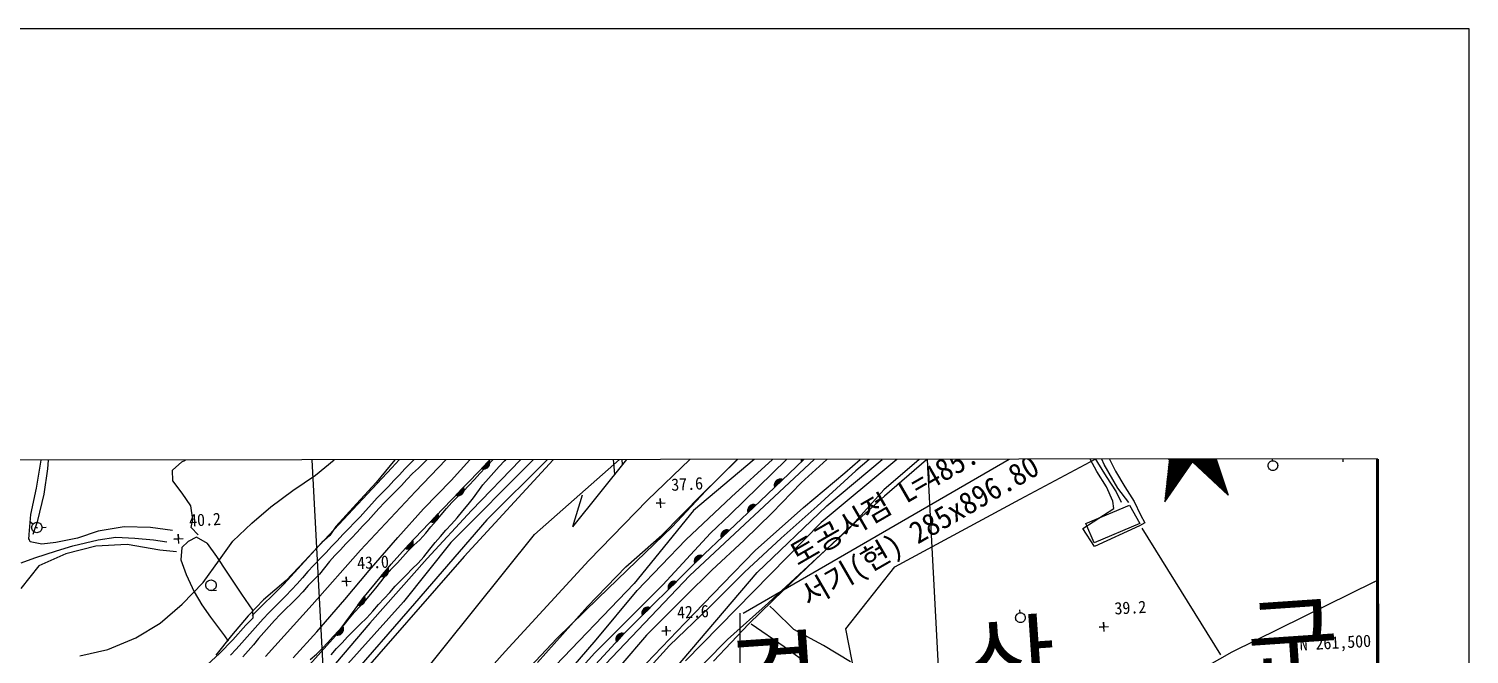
# Model space of a CAD drawing. Header units: millimetres. Extents: x 16742 to 17538, y 1103 to 1809.
# Drawn here: x 17303.5 to 17537.9, y 1517.3 to 1619.1 of the extents above; entities that cross this region are included whole.
import ezdxf
from ezdxf.enums import TextEntityAlignment as Align
from ezdxf.xclip import XClip

# ---------------------------------------------------------------- set-up
doc = ezdxf.new("R2010")
doc.units = ezdxf.units.MM
doc.header["$LTSCALE"] = 10
doc.header["$MEASUREMENT"] = 0
doc.header["$XCLIPFRAME"] = 2
doc.linetypes.add('A-CENTR01', pattern=[2, 1.25, -0.25, 0.25, -0.25])
doc.layers.add('TN-MACL', color=6, linetype='A-CENTR01')
doc.layers.add('TZ-BASE', color=253, linetype='Continuous')
doc.layers.add('TX-PAPR', color=2, linetype='Continuous', plot=False)
doc.styles.get("Standard").update_dxf_attribs({"font": 'GulimChe.ttf'})

# ---------------------------------------------------------------- blocks, each defined once
blk = doc.blocks.new('JD-FHFGFGH4SFG5')
at = {"layer": 'TZ-BASE'}
for p, q in [((523.45, 133.44), (542.04, -216.42)), ((562.8, 63.35, 1.89), (642.36, 133.56, 1.89)), ((623.59, 133.44), (642.18, -216.42)), ((667.99, 92.5), (665.31, 68.65)), ((667.99, 92.5), (675.64, 69.75)), ((571.97, 82.24, 37.96), (551.36, 59.78, 37.96)), ((539.58, 74.18, 40.82), (545.45, 80.88, 40.82)), ((622.54, 80.04, 42.02), (615.05, 73.71, 42.02)), ((632, 80.16, 40.41), (626.53, 75.53, 40.41)), ((483.58, 74.03, 41.08), (484.06, 78.57, 41.08)), ((550.8, 78.1, 42.03), (543.41, 70.35, 42.03)), ((566.75, 77.45, 38.02), (555.02, 65.76, 38.02)), ((577.12, 74.74), (576.82, 77.55)), ((601.47, 78.06, 38.99), (588.67, 67.28, 38.99)), ((610.22, 79.01, 41.08), (599.47, 68.78, 41.08)), ((613.26, 73.39, 38.76), (618.6, 78.05, 38.76)), ((627.62, 77.51, 39.03), (619.6, 70.6, 39.03)), ((641.82, 69.09, 38.99), (657.71, 77.61, 38.99)), ((652.66, 77.91, 38.76), (654.35, 75.08, 38.76)), ((655.48, 74.73, 40.11), (653.72, 78.46, 40.11)), ((670.54, 74.54), (673.01, 77.59)), ((670.65, 74.43), (673.06, 77.43)), ((481.75, 70.91, 42.03), (482.57, 75.85, 42.03)), ((503.9, 73.8, 41.08), (505.4, 75.18, 41.08)), ((505.4, 75.18, 41.08), (507.52, 76.16, 41.08)), ((527.17, 72.99, 40), (530.48, 75.73, 40)), ((540.37, 75.86, 40), (537.03, 71.83, 40)), ((543.53, 75.91, 41), (542.62, 74.97, 41)), ((544.85, 75.05, 42), (543.89, 74.16, 42)), ((545.72, 76.03, 42), (544.85, 75.05, 42)), ((563.35, 76.34, 36.04), (549.17, 62.07, 36.04)), ((549.2, 72.15, 39.79), (553.18, 76.5, 39.79)), ((551.93, 71.77, 41.51), (556.83, 76.85, 41.51)), ((561.9, 76.98, 40), (552.51, 67.27, 40)), ((554.16, 74.09, 41.51), (555.41, 75.38, 41.51)), ((554.78, 74.23, 42), (555.69, 75.17, 42)), ((555.49, 74.99, 41.51), (555.03, 74.98, 41.51)), ((555.14, 74.24, 41.51), (555.12, 75.08, 41.51)), ((555.48, 75.14, 41.51), (555.18, 75.14, 41.51)), ((555.29, 74.39, 41.51), (555.27, 75.23, 41.51)), ((555.45, 75.29, 41.51), (555.33, 75.29, 41.51)), ((555.43, 74.65, 41.51), (555.42, 75.37, 41.51)), ((555.69, 75.17, 42), (556.6, 76.11, 42)), ((557.01, 74.4, 41), (557.92, 75.33, 41)), ((557.92, 75.33, 41), (558.83, 76.31, 41)), ((578.38, 76.3), (568.98, 64.61)), ((575.87, 73.18), (575.56, 75.99)), ((589.88, 77.27, 37.62), (581.17, 68.96, 37.62)), ((588.05, 56.67, 42.02), (609.65, 76.84, 42.02)), ((590.05, 69.91, 38.02), (596.62, 76.34, 38.02)), ((590.63, 70.45, 37.62), (597.37, 77.14, 37.62)), ((604.16, 75.95, 41.03), (594.59, 66.61, 41.03)), ((594.84, 69.48, 40), (601.97, 76.01, 40)), ((606.15, 75.43, 41.08), (606.45, 75.42, 41.08)), ((611.38, 76.51, 38.5), (606.17, 71.77, 38.5)), ((606.18, 75.28, 41.08), (606.3, 75.28, 41.08)), ((606.22, 75.92, 41.08), (606.2, 75.2, 41.08)), ((607.51, 76.43, 41.08), (606.21, 75.19, 41.08)), ((606.38, 76.17, 41.08), (606.36, 75.33, 41.08)), ((606.53, 76.32, 41.08), (606.51, 75.48, 41.08)), ((622.62, 76.34, 40), (609.41, 65.29, 40)), ((610.34, 68.04, 41.03), (620.3, 76.35, 41.03)), ((626.53, 75.53, 40.41), (619.72, 69.57, 40.41)), ((654.27, 73.61, 40.41), (652.89, 76.19, 40.41)), ((654.35, 75.08, 38.76), (655.81, 72.81, 38.76)), ((655.85, 76.51, 40.41), (657.33, 73.64, 40.41)), ((665.31, 68.65), (669.84, 75.19)), ((665.45, 69.91), (670.45, 76.1)), ((665.48, 70.19), (670.22, 76.05)), ((665.51, 70.46), (669.99, 76.01)), ((665.55, 70.74), (669.78, 75.98)), ((665.58, 71.02), (669.57, 75.96)), ((665.61, 71.3), (669.37, 75.95)), ((665.64, 71.57), (669.17, 75.95)), ((665.67, 71.85), (668.99, 75.96)), ((665.7, 72.13), (668.8, 75.97)), ((665.73, 72.41), (668.62, 75.99)), ((665.76, 72.68), (668.45, 76.01)), ((665.8, 72.96), (668.28, 76.04)), ((665.83, 73.24), (668.12, 76.07)), ((665.86, 73.52), (667.96, 76.11)), ((665.89, 73.79), (668.57, 77.11)), ((665.92, 74.07), (667.64, 76.21)), ((665.95, 74.35), (667.49, 76.26)), ((665.98, 74.63), (667.35, 76.31)), ((666.01, 74.9), (667.2, 76.37)), ((666.05, 75.18), (667.06, 76.44)), ((666.08, 75.46), (666.92, 76.51)), ((675.64, 69.75), (669.84, 75.19)), ((669.88, 75.15), (670.7, 76.17)), ((669.99, 75.05), (670.97, 76.26)), ((670.1, 74.95), (671.26, 76.38)), ((670.21, 74.85), (671.57, 76.53)), ((670.32, 74.74), (671.94, 76.75)), ((670.43, 74.64), (672.4, 77.09)), ((670.76, 74.33), (673.12, 77.26)), ((670.87, 74.23), (673.18, 77.09)), ((670.98, 74.13), (673.23, 76.92)), ((671.09, 74.02), (673.29, 76.75)), ((671.2, 73.92), (673.35, 76.58)), ((671.31, 73.82), (673.4, 76.41)), ((671.42, 73.71), (673.46, 76.25)), ((671.53, 73.61), (673.52, 76.08)), ((671.64, 73.51), (673.57, 75.91)), ((671.75, 73.41), (673.63, 75.74)), ((671.86, 73.3), (673.69, 75.57)), ((671.97, 73.2), (673.74, 75.4)), ((672.08, 73.1), (673.8, 75.23)), ((672.19, 72.99), (673.86, 75.07)), ((682.87, 75.34, 39.23), (682.82, 75.86, 39.23)), ((694.36, 75.19, 39.1), (694.28, 76.69, 39.1)), ((482.99, 69.92, 41.08), (483.58, 74.03, 41.08)), ((503.92, 72.07, 41.08), (503.9, 73.8, 41.08)), ((523.47, 70.49, 40), (527.17, 72.99, 40)), ((533.22, 67.41, 40.82), (539.58, 74.18, 40.82)), ((540.83, 73.06, 41), (539.92, 72.12, 41)), ((541.7, 74.04, 41), (540.83, 73.06, 41)), ((542.62, 74.97, 41), (541.7, 74.04, 41)), ((542.93, 73.26, 42), (542.02, 72.33, 42)), ((543.89, 74.16, 42), (542.93, 73.26, 42)), ((553.04, 72.28, 42), (553.91, 73.26, 42)), ((553.91, 73.26, 42), (554.78, 74.23, 42)), ((554.86, 74.08, 41.51), (554.21, 74.07, 41.51)), ((554.24, 74.06, 41.51), (554.24, 74.16, 41.51)), ((555.13, 74.24, 41.51), (554.3, 74.22, 41.51)), ((554.39, 74.03, 41.51), (554.39, 74.32, 41.51)), ((555.28, 74.39, 41.51), (554.44, 74.37, 41.51)), ((554.54, 74.02, 41.51), (554.53, 74.47, 41.51)), ((555.38, 74.54, 41.51), (554.59, 74.53, 41.51)), ((554.69, 74.03, 41.51), (554.68, 74.62, 41.51)), ((555.45, 74.69, 41.51), (554.74, 74.68, 41.51)), ((554.84, 74.07, 41.51), (554.83, 74.77, 41.51)), ((555.48, 74.84, 41.51), (554.88, 74.83, 41.51)), ((554.99, 74.14, 41.51), (554.98, 74.93, 41.51)), ((555.27, 72.44, 41), (556.14, 73.42, 41)), ((556.14, 73.42, 41), (557.01, 74.4, 41)), ((606.57, 67.73, 38.76), (613.26, 73.39, 38.76)), ((615.05, 73.71, 42.02), (608.75, 67.98, 42.02)), ((655.82, 71.13, 40.41), (654.27, 73.61, 40.41)), ((657.68, 70.89, 40.11), (655.48, 74.73, 40.11)), ((655.81, 72.81, 38.76), (657.44, 70.32, 38.76)), ((657.33, 73.64, 40.41), (658.84, 71.1, 40.41)), ((665.39, 69.35), (668.23, 72.88)), ((665.42, 69.63), (669.39, 74.55)), ((672.29, 72.89), (673.91, 74.9)), ((672.4, 72.79), (673.97, 74.73)), ((672.51, 72.69), (674.03, 74.56)), ((672.62, 72.58), (674.08, 74.39)), ((672.73, 72.48), (674.14, 74.22)), ((672.84, 72.38), (674.2, 74.05)), ((672.95, 72.27), (674.25, 73.89)), ((673.06, 72.17), (674.31, 73.72)), ((673.17, 72.07), (674.37, 73.55)), ((673.28, 71.97), (674.42, 73.38)), ((673.39, 71.86), (674.48, 73.21)), ((673.5, 71.76), (674.54, 73.04)), ((673.61, 71.66), (674.59, 72.87)), ((673.72, 71.55), (674.65, 72.7)), ((480.82, 66.62, 42.03), (481.75, 70.91, 42.03)), ((505.45, 70.06, 41.08), (503.92, 72.07, 41.08)), ((519.86, 67.83, 40), (523.47, 70.49, 40)), ((537.03, 71.83, 40), (533.83, 68.36, 40)), ((543.41, 70.35, 42.03), (534.49, 60.79, 42.03)), ((539, 71.19, 41), (538.09, 70.25, 41)), ((539.92, 72.12, 41), (539, 71.19, 41)), ((540.24, 70.41, 42), (539.28, 69.48, 42)), ((541.15, 71.35, 42), (540.24, 70.41, 42)), ((542.02, 72.33, 42), (541.15, 71.35, 42)), ((544.71, 67.51, 39.79), (549.2, 72.15, 39.79)), ((546.65, 66.29, 41.51), (551.93, 71.77, 41.51)), ((550, 69.77, 41.51), (551.25, 71.06, 41.51)), ((550.25, 69.47, 42), (551.21, 70.41, 42)), ((550.53, 69.72, 41.51), (550.52, 70.3, 41.51)), ((551.28, 70.37, 41.51), (550.57, 70.36, 41.51)), ((550.68, 69.75, 41.51), (550.66, 70.46, 41.51)), ((551.32, 70.52, 41.51), (550.72, 70.51, 41.51)), ((550.83, 69.82, 41.51), (550.81, 70.61, 41.51)), ((551.33, 70.67, 41.51), (550.87, 70.67, 41.51)), ((550.97, 69.92, 41.51), (550.96, 70.76, 41.51)), ((551.32, 70.82, 41.51), (551.01, 70.82, 41.51)), ((551.12, 70.07, 41.51), (551.11, 70.91, 41.51)), ((551.28, 70.97, 41.51), (551.16, 70.97, 41.51)), ((551.21, 70.41, 42), (552.12, 71.35, 42)), ((551.27, 70.33, 41.51), (551.25, 71.05, 41.51)), ((552.12, 71.35, 42), (553.04, 72.28, 42)), ((552.84, 69.3, 41), (554.4, 71.42, 41)), ((554.4, 71.42, 41), (555.27, 72.44, 41)), ((585.15, 64.62, 37.62), (590.63, 70.45, 37.62)), ((606.17, 71.77, 38.5), (601.43, 66.86, 38.5)), ((601.8, 71.44, 41.08), (602.26, 71.43, 41.08)), ((601.8, 71.29, 41.08), (602.11, 71.29, 41.08)), ((601.81, 71.59, 41.08), (602.41, 71.58, 41.08)), ((601.83, 71.14, 41.08), (601.95, 71.14, 41.08)), ((603.16, 72.29, 41.08), (601.86, 71.05, 41.08)), ((601.87, 71.78, 41.08), (601.86, 71.06, 41.08)), ((601.86, 71.74, 41.08), (602.57, 71.73, 41.08)), ((601.93, 71.89, 41.08), (602.72, 71.87, 41.08)), ((602.03, 72.04, 41.08), (602.01, 71.19, 41.08)), ((602.03, 72.04, 41.08), (602.87, 72.02, 41.08)), ((602.18, 72.18, 41.08), (602.16, 71.34, 41.08)), ((602.19, 72.18, 41.08), (603.03, 72.16, 41.08)), ((602.34, 72.27, 41.08), (602.32, 71.49, 41.08)), ((602.49, 72.33, 41.08), (602.47, 71.63, 41.08)), ((602.47, 72.33, 41.08), (603.12, 72.31, 41.08)), ((602.64, 72.37, 41.08), (602.62, 71.78, 41.08)), ((602.79, 72.38, 41.08), (602.78, 71.93, 41.08)), ((602.94, 72.36, 41.08), (602.93, 72.07, 41.08)), ((603.09, 72.32, 41.08), (603.09, 72.22, 41.08)), ((619.6, 70.6, 39.03), (614.04, 64.38, 39.03)), ((656.85, 68.8, 40.41), (655.82, 71.13, 40.41)), ((657.44, 70.32, 38.76), (658.23, 68.63, 38.76)), ((659.49, 68.54, 40.11), (657.68, 70.89, 40.11)), ((658.84, 71.1, 40.41), (660.34, 68.7, 40.41)), ((665.36, 69.08), (667.08, 71.2)), ((673.83, 71.45), (674.71, 72.54)), ((673.94, 71.35), (674.76, 72.37)), ((674.05, 71.25), (674.82, 72.2)), ((674.16, 71.14), (674.88, 72.03)), ((674.27, 71.04), (674.93, 71.86)), ((674.38, 70.94), (674.99, 71.69)), ((674.49, 70.83), (675.05, 71.52)), ((674.6, 70.73), (675.1, 71.36)), ((674.71, 70.63), (675.16, 71.19)), ((674.82, 70.53), (675.22, 71.02)), ((674.93, 70.42), (675.27, 70.85)), ((675.04, 70.32), (675.33, 70.68)), ((675.15, 70.22), (675.39, 70.51)), ((675.26, 70.11), (675.44, 70.34)), ((481.97, 65.63, 41.08), (482.99, 69.92, 41.08)), ((506.86, 68, 41.08), (505.45, 70.06, 41.08)), ((507.19, 65.82, 41.08), (506.86, 68, 41.08)), ((533.83, 68.36, 40), (530.43, 64.67, 40)), ((536.31, 68.34, 41), (535.31, 67.19, 41)), ((537.18, 69.32, 41), (536.31, 68.34, 41)), ((538.09, 70.25, 41), (537.18, 69.32, 41)), ((538.36, 68.54, 42), (537.45, 67.61, 42)), ((539.28, 69.48, 42), (538.36, 68.54, 42)), ((548.47, 67.56, 42), (549.34, 68.54, 42)), ((549.34, 68.54, 42), (550.25, 69.47, 42)), ((550.7, 69.76, 41.51), (550.04, 69.75, 41.51)), ((550.08, 69.74, 41.51), (550.08, 69.84, 41.51)), ((550.97, 69.92, 41.51), (550.13, 69.9, 41.51)), ((550.23, 69.71, 41.51), (550.22, 70, 41.51)), ((551.12, 70.07, 41.51), (550.28, 70.05, 41.51)), ((550.38, 69.7, 41.51), (550.37, 70.15, 41.51)), ((551.22, 70.22, 41.51), (550.42, 70.21, 41.51)), ((551.11, 67.18, 41), (551.97, 68.24, 41)), ((551.97, 68.24, 41), (552.84, 69.3, 41)), ((570.55, 69.75), (568.98, 64.61)), ((581.17, 68.96, 37.62), (571.61, 59.11, 37.62)), ((582.55, 68.43, 37.61), (584.04, 68.51, 37.61)), ((583.29, 68.47, 37.61), (582.55, 68.43, 37.61)), ((583.33, 67.72, 37.61), (583.25, 69.22, 37.61)), ((583.25, 69.22, 37.61), (583.29, 68.47, 37.61)), ((583.48, 63.23, 38.02), (590.05, 69.91, 38.02)), ((587.42, 62.46, 40), (594.84, 69.48, 40)), ((599.47, 68.78, 41.08), (589.43, 59.21, 41.08)), ((598.82, 68.16, 41.08), (597.51, 66.92, 41.08)), ((597.84, 68.04, 41.08), (597.82, 67.2, 41.08)), ((597.84, 68.05, 41.08), (598.68, 68.03, 41.08)), ((597.99, 68.14, 41.08), (597.97, 67.35, 41.08)), ((598.14, 68.2, 41.08), (598.12, 67.5, 41.08)), ((598.12, 68.19, 41.08), (598.77, 68.17, 41.08)), ((598.29, 68.23, 41.08), (598.28, 67.64, 41.08)), ((598.44, 68.24, 41.08), (598.43, 67.79, 41.08)), ((598.59, 68.22, 41.08), (598.59, 67.93, 41.08)), ((598.74, 68.19, 41.08), (598.74, 68.08, 41.08)), ((599.01, 57.18, 41.03), (610.34, 68.04, 41.03)), ((608.75, 67.98, 42.02), (602.91, 62.78, 42.02)), ((619.72, 69.57, 40.41), (613.95, 64.46, 40.41)), ((621.41, 58.09, 38.99), (641.82, 69.09, 38.99)), ((652.49, 65.12, 40.65), (659.57, 68.12, 40.65)), ((657.06, 67.6, 40.41), (656.85, 68.8, 40.41)), ((659.57, 68.12, 40.65), (661.24, 65.16, 40.65)), ((660.34, 68.7, 40.41), (661.36, 66.54, 40.41)), ((665.33, 68.8), (665.92, 69.53)), ((675.37, 70.01), (675.5, 70.18)), ((675.48, 69.91), (675.56, 70.01)), ((675.59, 69.81), (675.61, 69.84)), ((480.55, 63.38, 42.03), (480.82, 66.62, 42.03)), ((481.19, 63.4, 41.08), (481.97, 65.63, 41.08)), ((506.9, 64.47, 41.08), (507.19, 65.82, 41.08)), ((516.81, 65.22, 40), (519.86, 67.83, 40)), ((527.08, 60.87, 40.82), (533.22, 67.41, 40.82)), ((534.4, 66.25, 41), (533.49, 65.32, 41)), ((535.31, 67.19, 41), (534.4, 66.25, 41)), ((535.71, 65.65, 42), (534.8, 64.72, 42)), ((536.58, 66.63, 42), (535.71, 65.65, 42)), ((537.45, 67.61, 42), (536.58, 66.63, 42)), ((540.53, 62.85, 39.79), (544.71, 67.51, 39.79)), ((542.29, 61.66, 41.51), (546.65, 66.29, 41.51)), ((555.02, 65.76, 38.02), (543.27, 52.1, 38.02)), ((552.51, 67.27, 40), (545.3, 59.44, 40)), ((545.85, 65.44, 41.51), (547.08, 66.75, 41.51)), ((546.08, 65.38, 41.51), (546.07, 65.67, 41.51)), ((546.96, 65.75, 41.51), (546.12, 65.73, 41.51)), ((546.23, 65.37, 41.51), (546.21, 65.82, 41.51)), ((547.06, 65.9, 41.51), (546.27, 65.88, 41.51)), ((546.38, 65.39, 41.51), (546.36, 65.98, 41.51)), ((547.12, 66.06, 41.51), (546.41, 66.04, 41.51)), ((546.52, 65.43, 41.51), (546.5, 66.13, 41.51)), ((547.16, 66.21, 41.51), (546.56, 66.19, 41.51)), ((546.67, 65.5, 41.51), (546.65, 66.29, 41.51)), ((547.17, 66.36, 41.51), (546.7, 66.34, 41.51)), ((546.77, 65.56, 42), (547.6, 66.58, 42)), ((546.82, 65.6, 41.51), (546.79, 66.44, 41.51)), ((547.15, 66.51, 41.51), (546.85, 66.5, 41.51)), ((546.97, 65.75, 41.51), (546.94, 66.6, 41.51)), ((547.12, 66.66, 41.51), (546.99, 66.65, 41.51)), ((547.11, 66.01, 41.51), (547.09, 66.73, 41.51)), ((547.6, 66.58, 42), (548.47, 67.56, 42)), ((549.29, 65.05, 41), (550.2, 66.07, 41)), ((550.2, 66.07, 41), (551.11, 67.18, 41)), ((588.67, 67.28, 38.99), (579.02, 55.36, 38.99)), ((594.59, 66.61, 41.03), (591.39, 63.59, 41.03)), ((601.43, 66.86, 38.5), (596.89, 62.45, 38.5)), ((597.45, 67.31, 41.08), (597.91, 67.3, 41.08)), ((597.46, 67.16, 41.08), (597.76, 67.15, 41.08)), ((597.47, 67.46, 41.08), (598.07, 67.44, 41.08)), ((597.49, 67.01, 41.08), (597.61, 67, 41.08)), ((597.53, 67.65, 41.08), (597.51, 66.93, 41.08)), ((597.51, 67.61, 41.08), (598.22, 67.59, 41.08)), ((597.58, 67.75, 41.08), (598.37, 67.73, 41.08)), ((597.68, 67.9, 41.08), (597.66, 67.06, 41.08)), ((597.69, 67.9, 41.08), (598.53, 67.88, 41.08)), ((598.67, 60.74, 38.76), (606.57, 67.73, 38.76)), ((651.97, 64.32, 40.41), (657.06, 67.6, 40.41)), ((661.36, 66.54, 40.41), (662.1, 65.24, 40.41)), ((480.53, 62.56, 42.03), (480.55, 63.38, 42.03)), ((480.8, 65.4, 40.76), (481.19, 65.03, 40.76)), ((481.71, 64.48, 40.76), (481.91, 64.46, 40.76)), ((481.82, 64.55, 40.76), (481.83, 64.39, 40.76)), ((482.66, 64.52, 40.76), (483.33, 64.54, 40.76)), ((491.81, 63.9, 42.03), (488.45, 62.75, 42.03)), ((496, 64.61, 42.03), (491.81, 63.9, 42.03)), ((500.31, 64.5, 42.03), (496, 64.61, 42.03)), ((503.9, 63.98, 42.03), (500.31, 64.5, 42.03)), ((503.51, -10.49, 1.89), (562.8, 63.35, 1.89)), ((504.89, 61.91, 40.21), (504.81, 63.4, 40.21)), ((504.81, 63.4, 40.21), (504.85, 62.65, 40.21)), ((508.06, 63.31, 41.08), (506.9, 64.47, 41.08)), ((513.69, 62.27, 40), (516.81, 65.22, 40)), ((530.43, 64.67, 40), (529.49, 63.17, 40)), ((531.62, 63.36, 41), (530.66, 62.34, 41)), ((532.57, 64.34, 41), (531.62, 63.36, 41)), ((533.49, 65.32, 41), (532.57, 64.34, 41)), ((533.93, 63.74, 42), (533.02, 62.76, 42)), ((534.8, 64.72, 42), (533.93, 63.74, 42)), ((544.13, 62.5, 42), (545.08, 63.57, 42)), ((545.08, 63.57, 42), (545.9, 64.59, 42)), ((546.55, 65.44, 41.51), (545.89, 65.42, 41.51)), ((545.9, 64.59, 42), (546.77, 65.56, 42)), ((545.93, 65.41, 41.51), (545.92, 65.51, 41.51)), ((546.81, 65.6, 41.51), (545.98, 65.57, 41.51)), ((547.51, 63.05, 41), (548.37, 64.07, 41)), ((548.37, 64.07, 41), (549.29, 65.05, 41)), ((579.4, 59.04, 37.62), (585.15, 64.62, 37.62)), ((591.39, 63.59, 41.03), (583.68, 55.17, 41.03)), ((609.41, 65.29, 40), (587.33, 42.78, 40)), ((593.12, 63.32, 41.08), (593.72, 63.3, 41.08)), ((594.47, 64.02, 41.08), (593.17, 62.78, 41.08)), ((593.18, 63.51, 41.08), (593.17, 62.79, 41.08)), ((593.17, 63.47, 41.08), (593.88, 63.45, 41.08)), ((593.24, 63.62, 41.08), (594.03, 63.6, 41.08)), ((593.34, 63.76, 41.08), (593.32, 62.92, 41.08)), ((593.34, 63.76, 41.08), (594.18, 63.74, 41.08)), ((593.49, 63.9, 41.08), (593.47, 63.07, 41.08)), ((593.5, 63.91, 41.08), (594.34, 63.89, 41.08)), ((593.65, 64, 41.08), (593.63, 63.21, 41.08)), ((593.8, 64.06, 41.08), (593.78, 63.36, 41.08)), ((593.78, 64.05, 41.08), (594.43, 64.04, 41.08)), ((593.95, 64.09, 41.08), (593.93, 63.5, 41.08)), ((594.1, 64.1, 41.08), (594.09, 63.65, 41.08)), ((594.25, 64.09, 41.08), (594.24, 63.8, 41.08)), ((594.4, 64.05, 41.08), (594.39, 63.94, 41.08)), ((614.04, 64.38, 39.03), (607.29, 58.2, 39.03)), ((613.95, 64.46, 40.41), (608.41, 59.19, 40.41)), ((653.88, 61.42, 40.41), (651.97, 64.32, 40.41)), ((653.81, 62.02, 40.65), (652.49, 65.12, 40.65)), ((661.24, 65.16, 40.65), (653.81, 62.02, 40.65)), ((661.21, 64.77, 40.41), (653.88, 61.42, 40.41)), ((662.1, 65.24, 40.41), (661.21, 64.77, 40.41)), ((674.42, 43.8, 40.57), (661.65, 64.36, 40.57)), ((480.72, 62.14, 42.03), (480.58, 62.57, 42.03)), ((482.63, 61.78, 42.03), (480.72, 62.14, 42.03)), ((484.9, 62.03, 42.03), (482.63, 61.78, 42.03)), ((488.45, 62.75, 42.03), (484.9, 62.03, 42.03)), ((485.03, 60.7, 42.03), (487.67, 61.52, 42.03)), ((491.42, 61.48, 40.89), (486.51, 60.19, 40.89)), ((487.67, 61.52, 42.03), (491.77, 62.48, 42.03)), ((496.53, 61.7, 40.89), (491.42, 61.48, 40.89)), ((491.77, 62.48, 42.03), (494.64, 62.93, 42.03)), ((494.64, 62.93, 42.03), (497.74, 62.78, 42.03)), ((501.82, 60.81, 40.89), (496.53, 61.7, 40.89)), ((497.74, 62.78, 42.03), (500.77, 62.49, 42.03)), ((500.77, 62.49, 42.03), (502.97, 62.14, 42.03)), ((504.1, 62.61, 40.21), (505.6, 62.69, 40.21)), ((504.85, 62.65, 40.21), (504.1, 62.61, 40.21)), ((505.42, 61.24, 40.89), (505.23, 59.25, 40.89)), ((506.42, 62.22, 40.89), (505.42, 61.24, 40.89)), ((507.77, 62.91, 40.89), (506.42, 62.22, 40.89)), ((509.57, 61.9, 40.89), (507.77, 62.91, 40.89)), ((511.11, 59.76, 40.89), (509.57, 61.9, 40.89)), ((511.51, 59.23, 40), (513.69, 62.27, 40)), ((528.2, 62.05, 40), (525.34, 59.02, 40)), ((529.49, 63.17, 40), (528.2, 62.05, 40)), ((529.75, 61.4, 41), (528.88, 60.42, 41)), ((530.66, 62.34, 41), (529.75, 61.4, 41)), ((532.1, 61.83, 42), (531.23, 60.85, 42)), ((533.02, 62.76, 42), (532.1, 61.83, 42)), ((535.89, 57.52, 39.79), (540.53, 62.85, 39.79)), ((539.47, 58.55, 41.51), (542.29, 61.66, 41.51)), ((549.17, 62.07, 36.04), (541.45, 52.38, 36.04)), ((541.73, 61.07, 41.51), (542.97, 62.38, 41.51)), ((542.43, 61.07, 41.51), (541.78, 61.05, 41.51)), ((541.81, 61.04, 41.51), (541.81, 61.15, 41.51)), ((542.7, 61.23, 41.51), (541.86, 61.2, 41.51)), ((541.96, 61.01, 41.51), (541.95, 61.3, 41.51)), ((542.85, 61.38, 41.51), (542.01, 61.36, 41.51)), ((542.11, 61, 41.51), (542.1, 61.46, 41.51)), ((542.95, 61.54, 41.51), (542.15, 61.51, 41.51)), ((542.25, 60.67, 42), (543.17, 61.61, 42)), ((542.26, 61.02, 41.51), (542.25, 61.61, 41.51)), ((543.01, 61.69, 41.51), (542.3, 61.67, 41.51)), ((542.41, 61.06, 41.51), (542.39, 61.76, 41.51)), ((543.04, 61.84, 41.51), (542.44, 61.82, 41.51)), ((542.56, 61.13, 41.51), (542.54, 61.92, 41.51)), ((543.05, 61.99, 41.51), (542.59, 61.98, 41.51)), ((542.71, 61.23, 41.51), (542.68, 62.07, 41.51)), ((543.04, 62.14, 41.51), (542.74, 62.13, 41.51)), ((542.85, 61.39, 41.51), (542.83, 62.23, 41.51)), ((543, 62.29, 41.51), (542.88, 62.29, 41.51)), ((542.99, 61.65, 41.51), (542.97, 62.37, 41.51)), ((543.17, 61.61, 42), (544.13, 62.5, 42)), ((544.78, 59.73, 41), (545.77, 60.97, 41)), ((545.77, 60.97, 41), (546.6, 62.03, 41)), ((546.6, 62.03, 41), (547.51, 63.05, 41)), ((577.63, 58.07, 38.02), (583.48, 63.23, 38.02)), ((579.49, 54.26, 40), (587.42, 62.46, 40)), ((596.89, 62.45, 38.5), (591.64, 57.57, 38.5)), ((593.11, 63.17, 41.08), (593.57, 63.16, 41.08)), ((593.11, 63.02, 41.08), (593.42, 63.01, 41.08)), ((593.14, 62.87, 41.08), (593.26, 62.86, 41.08)), ((602.91, 62.78, 42.02), (596.94, 57.24, 42.02)), ((479.24, 58.77, 42.03), (481.5, 59.54, 42.03)), ((481.5, 59.54, 42.03), (485.03, 60.7, 42.03)), ((486.51, 60.19, 40.89), (482.15, 58.27, 40.89)), ((504.54, 60.52, 40.89), (501.82, 60.81, 40.89)), ((505.23, 59.25, 40.89), (506.13, 56.83, 40.89)), ((508.89, 55.52, 40), (511.51, 59.23, 40)), ((512.79, 57.23, 40.89), (511.11, 59.76, 40.89)), ((521.98, 55.27, 40.82), (527.08, 60.87, 40.82)), ((525.34, 59.02, 40), (522.35, 55.86, 40)), ((534.49, 60.79, 42.03), (526.58, 51.9, 42.03)), ((527.97, 59.49, 41), (526.8, 58.29, 41)), ((528.88, 60.42, 41), (527.97, 59.49, 41)), ((551.36, 59.78, 37.96), (528.09, 33.18, 37.96)), ((529.45, 58.94, 42), (528.62, 57.92, 42)), ((530.32, 59.91, 42), (529.45, 58.94, 42)), ((531.23, 60.85, 42), (530.32, 59.91, 42)), ((545.3, 59.44, 40), (535.98, 48.91, 40)), ((539.56, 57.83, 42), (540.47, 58.76, 42)), ((540.47, 58.76, 42), (541.34, 59.74, 42)), ((541.34, 59.74, 42), (542.25, 60.67, 42)), ((542.87, 57.77, 41), (543.83, 58.71, 41)), ((543.83, 58.71, 41), (544.78, 59.73, 41)), ((571.61, 59.11, 37.62), (558.01, 44.34, 37.62)), ((573.16, 53.01, 37.62), (579.4, 59.04, 37.62)), ((589.43, 59.21, 41.08), (577.2, 47.08, 41.08)), ((588.76, 59.03, 41.08), (589.22, 59.02, 41.08)), ((588.77, 58.88, 41.08), (589.07, 58.87, 41.08)), ((588.78, 59.18, 41.08), (589.38, 59.17, 41.08)), ((588.8, 58.73, 41.08), (588.92, 58.73, 41.08)), ((588.84, 59.37, 41.08), (588.82, 58.65, 41.08)), ((588.82, 59.33, 41.08), (589.53, 59.31, 41.08)), ((590.13, 59.88, 41.08), (588.83, 58.64, 41.08)), ((588.89, 59.48, 41.08), (589.69, 59.46, 41.08)), ((588.99, 59.62, 41.08), (588.97, 58.78, 41.08)), ((589, 59.63, 41.08), (589.84, 59.6, 41.08)), ((589.15, 59.77, 41.08), (589.13, 58.93, 41.08)), ((589.15, 59.77, 41.08), (589.99, 59.75, 41.08)), ((589.3, 59.86, 41.08), (589.28, 59.07, 41.08)), ((589.43, 59.91, 41.08), (590.08, 59.9, 41.08)), ((589.45, 59.92, 41.08), (589.44, 59.22, 41.08)), ((589.6, 59.95, 41.08), (589.59, 59.37, 41.08)), ((589.75, 59.96, 41.08), (589.74, 59.51, 41.08)), ((589.9, 59.95, 41.08), (589.9, 59.66, 41.08)), ((590.05, 59.91, 41.08), (590.05, 59.81, 41.08)), ((593.44, 55.35, 38.76), (598.67, 60.74, 38.76)), ((608.41, 59.19, 40.41), (603.29, 54.27, 40.41)), ((482.15, 58.27, 40.89), (479.22, 54.55, 40.89)), ((506.13, 56.83, 40.89), (507.39, 54.03, 40.89)), ((515.19, 53.66, 40.89), (512.79, 57.23, 40.89)), ((525.06, 56.33, 41), (524.19, 55.35, 41)), ((525.89, 57.35, 41), (525.06, 56.33, 41)), ((526.8, 58.29, 41), (525.89, 57.35, 41)), ((527.8, 56.9, 42), (526.88, 55.96, 42)), ((528.62, 57.92, 42), (527.8, 56.9, 42)), ((531.93, 52.78, 39.79), (535.89, 57.52, 39.79)), ((532.22, 54.97, 42.97), (532.15, 56.47, 42.97)), ((532.15, 56.47, 42.97), (532.19, 55.72, 42.97)), ((535.1, 53.27, 41.51), (539.47, 58.55, 41.51)), ((537.78, 55.66, 42), (538.69, 56.85, 42)), ((537.8, 56.54, 41.51), (538.95, 57.92, 41.51)), ((538.5, 56.58, 41.51), (537.85, 56.52, 41.51)), ((537.88, 56.51, 41.51), (537.87, 56.62, 41.51)), ((538.76, 56.76, 41.51), (537.92, 56.68, 41.51)), ((538.03, 56.49, 41.51), (538.01, 56.78, 41.51)), ((538.9, 56.92, 41.51), (538.06, 56.84, 41.51)), ((538.19, 56.5, 41.51), (538.14, 56.95, 41.51)), ((538.98, 57.08, 41.51), (538.19, 57.01, 41.51)), ((538.33, 56.52, 41.51), (538.28, 57.11, 41.51)), ((539.04, 57.24, 41.51), (538.33, 57.17, 41.51)), ((538.48, 56.57, 41.51), (538.41, 57.27, 41.51)), ((539.06, 57.39, 41.51), (538.46, 57.33, 41.51)), ((538.62, 56.65, 41.51), (538.55, 57.44, 41.51)), ((539.06, 57.54, 41.51), (538.6, 57.5, 41.51)), ((538.69, 56.85, 42), (539.56, 57.83, 42)), ((538.76, 56.76, 41.51), (538.69, 57.6, 41.51)), ((539.04, 57.69, 41.51), (538.74, 57.66, 41.51)), ((538.9, 56.92, 41.51), (538.82, 57.76, 41.51)), ((538.99, 57.83, 41.51), (538.87, 57.82, 41.51)), ((539.02, 57.19, 41.51), (538.96, 57.91, 41.51)), ((541.04, 55.86, 41), (541.96, 56.79, 41)), ((541.96, 56.79, 41), (542.87, 57.77, 41)), ((571.19, 38.95, 42.02), (588.05, 56.67, 42.02)), ((571.4, 51.66, 38.02), (577.63, 58.07, 38.02)), ((585.57, 41.39, 41.03), (599.01, 57.18, 41.03)), ((591.64, 57.57, 38.5), (587.35, 53.33, 38.5)), ((596.94, 57.24, 42.02), (591.2, 51.48, 42.02)), ((607.29, 58.2, 39.03), (600.87, 52.21, 39.03)), ((613.45, 48, 38.99), (621.41, 58.09, 38.99)), ((505.48, 52, 40), (508.89, 55.52, 40)), ((507.39, 54.03, 40.89), (508.63, 51.92, 40.89)), ((510.2, 54.24, 40.33), (511.03, 54.28, 40.33)), ((516.82, 50.18, 40.82), (521.98, 55.27, 40.82)), ((522.35, 55.86, 40), (518.71, 52.72, 40)), ((523.24, 54.37, 41), (522.33, 53.4, 41)), ((524.19, 55.35, 41), (523.24, 54.37, 41)), ((525.1, 54.05, 42), (524.19, 53.07, 42)), ((525.97, 55.03, 42), (525.1, 54.05, 42)), ((526.88, 55.96, 42), (525.97, 55.03, 42)), ((531.44, 55.68, 42.97), (532.93, 55.76, 42.97)), ((532.19, 55.72, 42.97), (531.44, 55.68, 42.97)), ((536.13, 53.62, 42), (536.96, 54.64, 42)), ((536.96, 54.64, 42), (537.78, 55.66, 42)), ((537.39, 51.94, 41), (539.26, 53.94, 41)), ((539.26, 53.94, 41), (540.13, 54.92, 41)), ((540.13, 54.92, 41), (541.04, 55.86, 41)), ((579.02, 55.36, 38.99), (564.93, 40.75, 38.99)), ((583.68, 55.17, 41.03), (572.52, 44.03, 41.03)), ((572.79, 46.24, 40), (579.49, 54.26, 40)), ((584.51, 54.79, 41.08), (584.97, 54.79, 41.08)), ((584.51, 54.64, 41.08), (584.82, 54.64, 41.08)), ((584.52, 54.94, 41.08), (585.12, 54.94, 41.08)), ((584.55, 54.49, 41.08), (584.67, 54.49, 41.08)), ((584.56, 55.09, 41.08), (585.27, 55.09, 41.08)), ((584.58, 55.13, 41.08), (584.57, 54.41, 41.08)), ((585.86, 55.67, 41.08), (584.58, 54.4, 41.08)), ((584.63, 55.24, 41.08), (585.42, 55.24, 41.08)), ((584.73, 55.39, 41.08), (584.72, 54.55, 41.08)), ((584.73, 55.39, 41.08), (585.57, 55.39, 41.08)), ((584.88, 55.54, 41.08), (584.87, 54.7, 41.08)), ((584.88, 55.54, 41.08), (585.72, 55.54, 41.08)), ((585.03, 55.63, 41.08), (585.02, 54.85, 41.08)), ((585.16, 55.69, 41.08), (585.81, 55.69, 41.08)), ((585.18, 55.7, 41.08), (585.18, 55, 41.08)), ((585.33, 55.73, 41.08), (585.33, 55.14, 41.08)), ((585.48, 55.74, 41.08), (585.48, 55.29, 41.08)), ((585.63, 55.73, 41.08), (585.63, 55.44, 41.08)), ((585.78, 55.7, 41.08), (585.78, 55.59, 41.08)), ((587.25, 48.94, 38.76), (593.44, 55.35, 38.76)), ((603.29, 54.27, 40.41), (597.67, 48.83, 40.41)), ((699.36, 55.59, 41.21), (676.22, 44.2, 41.21)), ((699.95, 55.88, 41.21), (699.36, 55.59, 41.21)), ((699.42, 55.62, 41.21), (699.36, 55.59, 41.21)), ((501.85, 48.91, 40), (505.48, 52, 40)), ((508.63, 51.92, 40.89), (510.07, 49.9, 40.89)), ((516.96, 51.05, 40.89), (515.19, 53.66, 40.89)), ((518.71, 52.72, 40), (516.18, 50.1, 40)), ((526.58, 51.9, 42.03), (518.99, 43.5, 42.03)), ((521.41, 52.46, 41), (520.5, 51.53, 41)), ((522.33, 53.4, 41), (521.41, 52.46, 41)), ((523.27, 52.14, 42), (522.32, 51.24, 42)), ((524.19, 53.07, 42), (523.27, 52.14, 42)), ((527.37, 47.54, 39.79), (531.93, 52.78, 39.79)), ((530.41, 46.87, 41.51), (535.1, 53.27, 41.51)), ((541.45, 52.38, 36.04), (531.92, 41.76, 36.04)), ((543.27, 52.1, 38.02), (532.01, 39.22, 38.02)), ((533.48, 50.69, 42), (534.39, 51.67, 42)), ((534.06, 51.85, 41.51), (535.12, 53.31, 41.51)), ((534.75, 51.94, 41.51), (534.1, 51.84, 41.51)), ((534.14, 51.84, 41.51), (534.12, 51.94, 41.51)), ((535, 52.13, 41.51), (534.17, 52, 41.51)), ((534.29, 51.83, 41.51), (534.25, 52.11, 41.51)), ((535.12, 52.3, 41.51), (534.29, 52.18, 41.51)), ((534.44, 51.84, 41.51), (534.37, 52.28, 41.51)), ((534.39, 51.67, 42), (535.26, 52.64, 42)), ((535.2, 52.47, 41.51), (534.42, 52.35, 41.51)), ((534.59, 51.87, 41.51), (534.5, 52.45, 41.51)), ((535.24, 52.63, 41.51), (534.54, 52.52, 41.51)), ((534.73, 51.93, 41.51), (534.62, 52.63, 41.51)), ((535.26, 52.78, 41.51), (534.67, 52.69, 41.51)), ((534.87, 52.02, 41.51), (534.75, 52.8, 41.51)), ((535.25, 52.93, 41.51), (534.79, 52.86, 41.51)), ((535, 52.14, 41.51), (534.87, 52.97, 41.51)), ((535.22, 53.08, 41.51), (534.92, 53.03, 41.51)), ((535.13, 52.31, 41.51), (535, 53.14, 41.51)), ((535.16, 53.22, 41.51), (535.04, 53.2, 41.51)), ((535.23, 52.58, 41.51), (535.12, 53.3, 41.51)), ((535.26, 52.64, 42), (536.13, 53.62, 42)), ((536.48, 50.88, 41), (537.39, 51.94, 41)), ((563.28, 42.55, 38.02), (571.4, 51.66, 38.02)), ((566.41, 46.45, 37.62), (573.16, 53.01, 37.62)), ((587.35, 53.33, 38.5), (580.99, 46.95, 38.5)), ((600.87, 52.21, 39.03), (594.19, 46.25, 39.03)), ((601.77, 51.04, 40.09), (601.06, 51.7, 40.09)), ((510.07, 49.9, 40.89), (511.52, 47.93, 40.89)), ((516.18, 50.1, 40), (513.49, 46.9, 40)), ((515.8, 48.6, 40.89), (517.01, 49.8, 40.89)), ((517.01, 49.8, 40.89), (516.96, 51.05, 40.89)), ((518.63, 49.65, 41), (517.76, 48.68, 41)), ((519.54, 50.59, 41), (518.63, 49.65, 41)), ((520.5, 51.53, 41), (519.54, 50.59, 41)), ((520.49, 49.37, 42), (519.62, 48.4, 42)), ((521.4, 50.31, 42), (520.49, 49.37, 42)), ((522.32, 51.24, 42), (521.4, 50.31, 42)), ((531.83, 48.65, 42), (532.65, 49.67, 42)), ((532.65, 49.67, 42), (533.48, 50.69, 42)), ((534.37, 48.7, 41), (535.49, 49.81, 41)), ((535.49, 49.81, 41), (536.48, 50.88, 41)), ((580.25, 50.57, 41.08), (580.71, 50.56, 41.08)), ((580.25, 50.42, 41.08), (580.56, 50.41, 41.08)), ((580.26, 50.72, 41.08), (580.86, 50.71, 41.08)), ((580.29, 50.27, 41.08), (580.41, 50.27, 41.08)), ((580.3, 50.87, 41.08), (581.01, 50.86, 41.08)), ((580.32, 50.91, 41.08), (580.31, 50.19, 41.08)), ((581.6, 51.44, 41.08), (580.32, 50.18, 41.08)), ((580.37, 51.02, 41.08), (581.16, 51.01, 41.08)), ((580.47, 51.16, 41.08), (580.46, 50.32, 41.08)), ((580.47, 51.17, 41.08), (581.31, 51.16, 41.08)), ((580.62, 51.31, 41.08), (580.61, 50.47, 41.08)), ((580.62, 51.31, 41.08), (581.46, 51.31, 41.08)), ((580.77, 51.41, 41.08), (580.77, 50.62, 41.08)), ((580.9, 51.46, 41.08), (581.55, 51.46, 41.08)), ((580.92, 51.47, 41.08), (580.92, 50.77, 41.08)), ((581.07, 51.51, 41.08), (581.07, 50.92, 41.08)), ((581.22, 51.52, 41.08), (581.22, 51.07, 41.08)), ((581.37, 51.51, 41.08), (581.37, 51.22, 41.08)), ((581.52, 51.47, 41.08), (581.52, 51.37, 41.08)), ((591.2, 51.48, 42.02), (584.75, 45.28, 42.02)), ((604.98, 47.88, 40.09), (601.77, 51.04, 40.09)), ((641.8, 50.57, 39.23), (641.75, 51.09, 39.23)), ((497.93, 46.53, 40), (501.85, 48.91, 40)), ((513.49, 46.9, 40), (510.94, 43.72, 40)), ((511.52, 47.93, 40.89), (512.37, 46.89, 40.89)), ((512.37, 46.89, 40.89), (512.96, 46, 40.89)), ((513.69, 46.24, 40.89), (515.8, 48.6, 40.89)), ((516.89, 47.66, 41), (516.02, 46.68, 41)), ((517.76, 48.68, 41), (516.89, 47.66, 41)), ((518.75, 47.42, 42), (517.88, 46.44, 42)), ((519.62, 48.4, 42), (518.75, 47.42, 42)), ((523.52, 43.27, 39.79), (527.37, 47.54, 39.79)), ((524.78, 40.56, 41.51), (530.41, 46.87, 41.51)), ((535.98, 48.91, 40), (526.3, 37.6, 40)), ((530, 46.74, 42), (530.92, 47.71, 42)), ((530.51, 47.01, 41.51), (531.58, 48.46, 41.51)), ((531.21, 47.1, 41.51), (530.56, 47, 41.51)), ((530.59, 46.99, 41.51), (530.58, 47.1, 41.51)), ((531.45, 47.29, 41.51), (530.63, 47.16, 41.51)), ((530.75, 46.98, 41.51), (530.7, 47.27, 41.51)), ((531.58, 47.46, 41.51), (530.75, 47.33, 41.51)), ((530.9, 46.99, 41.51), (530.83, 47.44, 41.51)), ((531.66, 47.63, 41.51), (530.88, 47.5, 41.51)), ((530.92, 47.71, 42), (531.83, 48.65, 42)), ((531.04, 47.03, 41.51), (530.95, 47.61, 41.51)), ((531.7, 47.78, 41.51), (531, 47.67, 41.51)), ((531.19, 47.09, 41.51), (531.08, 47.78, 41.51)), ((531.72, 47.94, 41.51), (531.13, 47.85, 41.51)), ((531.33, 47.18, 41.51), (531.2, 47.95, 41.51)), ((531.71, 48.09, 41.51), (531.25, 48.02, 41.51)), ((531.46, 47.3, 41.51), (531.33, 48.12, 41.51)), ((531.68, 48.24, 41.51), (531.38, 48.19, 41.51)), ((531.58, 47.46, 41.51), (531.45, 48.3, 41.51)), ((531.62, 48.38, 41.51), (531.5, 48.36, 41.51)), ((531.69, 47.74, 41.51), (531.58, 48.45, 41.51)), ((532.37, 46.69, 41), (533.41, 47.76, 41)), ((533.41, 47.76, 41), (534.37, 48.7, 41)), ((577.2, 47.08, 41.08), (565.7, 34.67, 41.08)), ((577.33, 47.22, 41.08), (576.11, 45.9, 41.08)), ((576.21, 46.9, 41.08), (576.25, 46.05, 41.08)), ((576.22, 46.9, 41.08), (577.06, 46.93, 41.08)), ((576.36, 47.05, 41.08), (577.2, 47.09, 41.08)), ((576.36, 47.05, 41.08), (576.39, 46.21, 41.08)), ((576.51, 47.15, 41.08), (576.54, 46.37, 41.08)), ((576.63, 47.21, 41.08), (577.29, 47.24, 41.08)), ((576.65, 47.22, 41.08), (576.68, 46.52, 41.08)), ((576.8, 47.26, 41.08), (576.82, 46.68, 41.08)), ((580.99, 46.95, 38.5), (576.81, 42.07, 38.5)), ((576.95, 47.28, 41.08), (576.97, 46.83, 41.08)), ((577.1, 47.28, 41.08), (577.11, 46.99, 41.08)), ((577.25, 47.25, 41.08), (577.26, 47.14, 41.08)), ((579.77, 41.1, 38.76), (587.25, 48.94, 38.76)), ((583.49, 47.63, 42.58), (584.98, 47.71, 42.58)), ((584.24, 47.67, 42.58), (583.49, 47.63, 42.58)), ((584.27, 46.92, 42.58), (584.2, 48.42, 42.58)), ((584.2, 48.42, 42.58), (584.24, 47.67, 42.58)), ((597.67, 48.83, 40.41), (591.9, 42.77, 40.41)), ((598.01, 48.84, 39.17), (603.39, 45.11, 39.17)), ((609.8, 45.29, 40.09), (604.98, 47.88, 40.09)), ((614.97, 40.26, 38.99), (613.45, 48, 38.99)), ((654.66, 48.3, 39.16), (656.16, 48.38, 39.16)), ((655.41, 48.34, 39.16), (654.66, 48.3, 39.16)), ((655.45, 47.59, 39.16), (655.37, 49.09, 39.16)), ((655.37, 49.09, 39.16), (655.41, 48.34, 39.16)), ((488.82, 43.63, 40), (493.35, 44.65, 40)), ((493.35, 44.65, 40), (497.93, 46.53, 40)), ((511.53, 44.01, 40.89), (513.69, 46.24, 40.89)), ((514.24, 44.72, 41), (513.33, 43.7, 41)), ((515.15, 45.7, 41), (514.24, 44.72, 41)), ((516.02, 46.68, 41), (515.15, 45.7, 41)), ((517.05, 45.42, 42), (516.18, 44.45, 42)), ((517.88, 46.44, 42), (517.05, 45.42, 42)), ((527.3, 43.89, 42), (528.22, 44.82, 42)), ((528.22, 44.82, 42), (529.13, 45.76, 42)), ((529.13, 45.76, 42), (530, 46.74, 42)), ((529.72, 43.8, 41), (530.59, 44.78, 41)), ((530.59, 44.78, 41), (531.5, 45.71, 41)), ((531.5, 45.71, 41), (532.37, 46.69, 41)), ((560.35, 39.95, 37.62), (566.41, 46.45, 37.62)), ((566.21, 38.56, 40), (572.79, 46.24, 40)), ((576.02, 46.29, 41.08), (576.48, 46.31, 41.08)), ((576.03, 46.44, 41.08), (576.63, 46.46, 41.08)), ((576.03, 46.14, 41.08), (576.34, 46.15, 41.08)), ((576.06, 46.59, 41.08), (576.77, 46.62, 41.08)), ((576.07, 46.63, 41.08), (576.1, 45.91, 41.08)), ((576.07, 45.99, 41.08), (576.19, 46, 41.08)), ((576.12, 46.74, 41.08), (576.91, 46.77, 41.08)), ((584.75, 45.28, 42.02), (578.99, 38.96, 42.02)), ((594.19, 46.25, 39.03), (586.62, 38.63, 39.03)), ((603.39, 45.11, 39.17), (607.55, 42.07, 39.17)), ((614.2, 42.64, 40.09), (609.8, 45.29, 40.09)), ((508.86, 41.55, 40.89), (511.53, 44.01, 40.89)), ((516.18, 44.45, 42), (515.31, 43.47, 42)), ((526.3, 43.04, 42), (527.3, 43.89, 42)), ((558.01, 44.34, 37.62), (544.66, 29.46, 37.62)), ((572.52, 44.03, 41.03), (562.54, 32.94, 41.03)), ((676.22, 44.2, 41.21), (661.82, 36.08, 41.21))]:
    blk.add_line(p, q, dxfattribs=at)
at = {"layer": 'TZ-BASE', "linetype": 'Continuous'}
for p, q in [((426.15, 50.39), (490.47, 87.61)), ((596.75, 50.55), (652.22, 82.65)), ((596.29, 0.55), (596.25, 50.55))]:
    blk.add_line(p, q, dxfattribs=at)
at = {"layer": 'TZ-BASE'}
for centre, radius in [((682.91, 74.57, 39.23), 0.791), ((481.82, 64.48, 40.76), 0.837), ((510.15, 55.1, 40.33), 0.859), ((641.84, 49.81, 39.23), 0.791)]:
    blk.add_circle(centre, radius, dxfattribs=at)
for centre, radius, start, end in [((669.4, 79.35), 5.09, 117.7941, 229.3683), ((554.52, 74.99, 41.51), 0.975, 248.629, 23.3893), ((607.12, 75.54, 41.08), 0.975, 66.2089, 200.9692), ((550.35, 70.67, 41.51), 0.975, 248.7001, 23.4604), ((602.77, 71.4, 41.08), 0.975, 66.2089, 200.9692), ((598.43, 67.26, 41.08), 0.975, 66.2208, 200.981), ((546.19, 66.35, 41.51), 0.975, 249.3426, 24.1029), ((594.08, 63.13, 41.08), 0.975, 66.2208, 200.981), ((542.08, 61.98, 41.51), 0.975, 249.3426, 24.1029), ((589.74, 58.99, 41.08), 0.975, 66.2208, 200.981), ((538.09, 57.47, 41.51), 0.975, 252.9235, 27.6838), ((585.48, 54.77, 41.08), 0.975, 67.3908, 202.1511), ((534.28, 52.8, 41.51), 0.975, 256.4421, 31.2023), ((581.22, 50.54, 41.08), 0.975, 67.3908, 202.1511), ((530.74, 47.96, 41.51), 0.975, 256.4421, 31.2023), ((576.99, 46.31, 41.08), 0.975, 69.8228, 204.5831)]:
    blk.add_arc(centre, radius, start, end, dxfattribs=at)
at = {"layer": 'TZ-BASE', "linetype": 'Continuous'}
blk.add_text('  서기(현) 285Km726.20 L=170.60m', height=3.6, rotation=30.054, dxfattribs=at).set_placement((422.33, 42.68))
for s, p in [('토공시점 L=485.40m', (622.58, 70.06)), ('서기(현) 285x896.80 ', (626.53, 64.32))]:
    blk.add_text(s, height=3.6, rotation=30.054, dxfattribs=at).set_placement(p, align=Align.MIDDLE)
at = {"layer": 'TZ-BASE'}
for s, height, rotation, p in [('37.6', 2, 3.042, (585.08, 70.45, 38.19)), ('40.2', 2, 3.042, (506.64, 64.64, 40.12)), ('43.0', 2, 3.042, (533.97, 57.7, 42.28)), ('42.6', 2, 3.042, (586.02, 49.65, 42.75)), ('경   산    군', 12, 3.9072, (594.87, 33.55)), ('39.2', 2, 3.042, (657.19, 50.33, 42.75)), ('N 261,500', 2, 3.042, (687.31, 44.47))]:
    blk.add_text(s, height=height, rotation=rotation, dxfattribs=at).set_placement(p)

msp = doc.modelspace()

# ---------------------------------------------------------------- linework, layer by layer
at = {"layer": 'TN-MACL', "const_width": 0.5}
msp.add_lwpolyline([(17522.97, 1549.06), (17523.11, 1399.06)], dxfattribs=at)
at = {"layer": 'TX-PAPR'}
for points in [[(16741.89, 1103.05), (17537.89, 1103.05), (17537.89, 1619.05), (16741.89, 1619.05)], [(17522.97, 1549.06), (16822.97, 1548.41), (16823.11, 1398.41), (17523.11, 1399.06)]]:
    msp.add_lwpolyline(points, close=True, dxfattribs=at)

# ---------------------------------------------------------------- block references
at = {"layer": 'TZ-BASE'}
ref = msp.add_blockref('JD-FHFGFGH4SFG5', (16823.04, 1473.41), dxfattribs=at)
XClip(ref).set_block_clipping_path([(699.9307166184, 75.6476090799), (-0.0689872699, 75.0037604044), (0.0689872699, -75.0037604044), (700.0686841918, -74.3523274699)])

doc.saveas('drawing.dxf')
